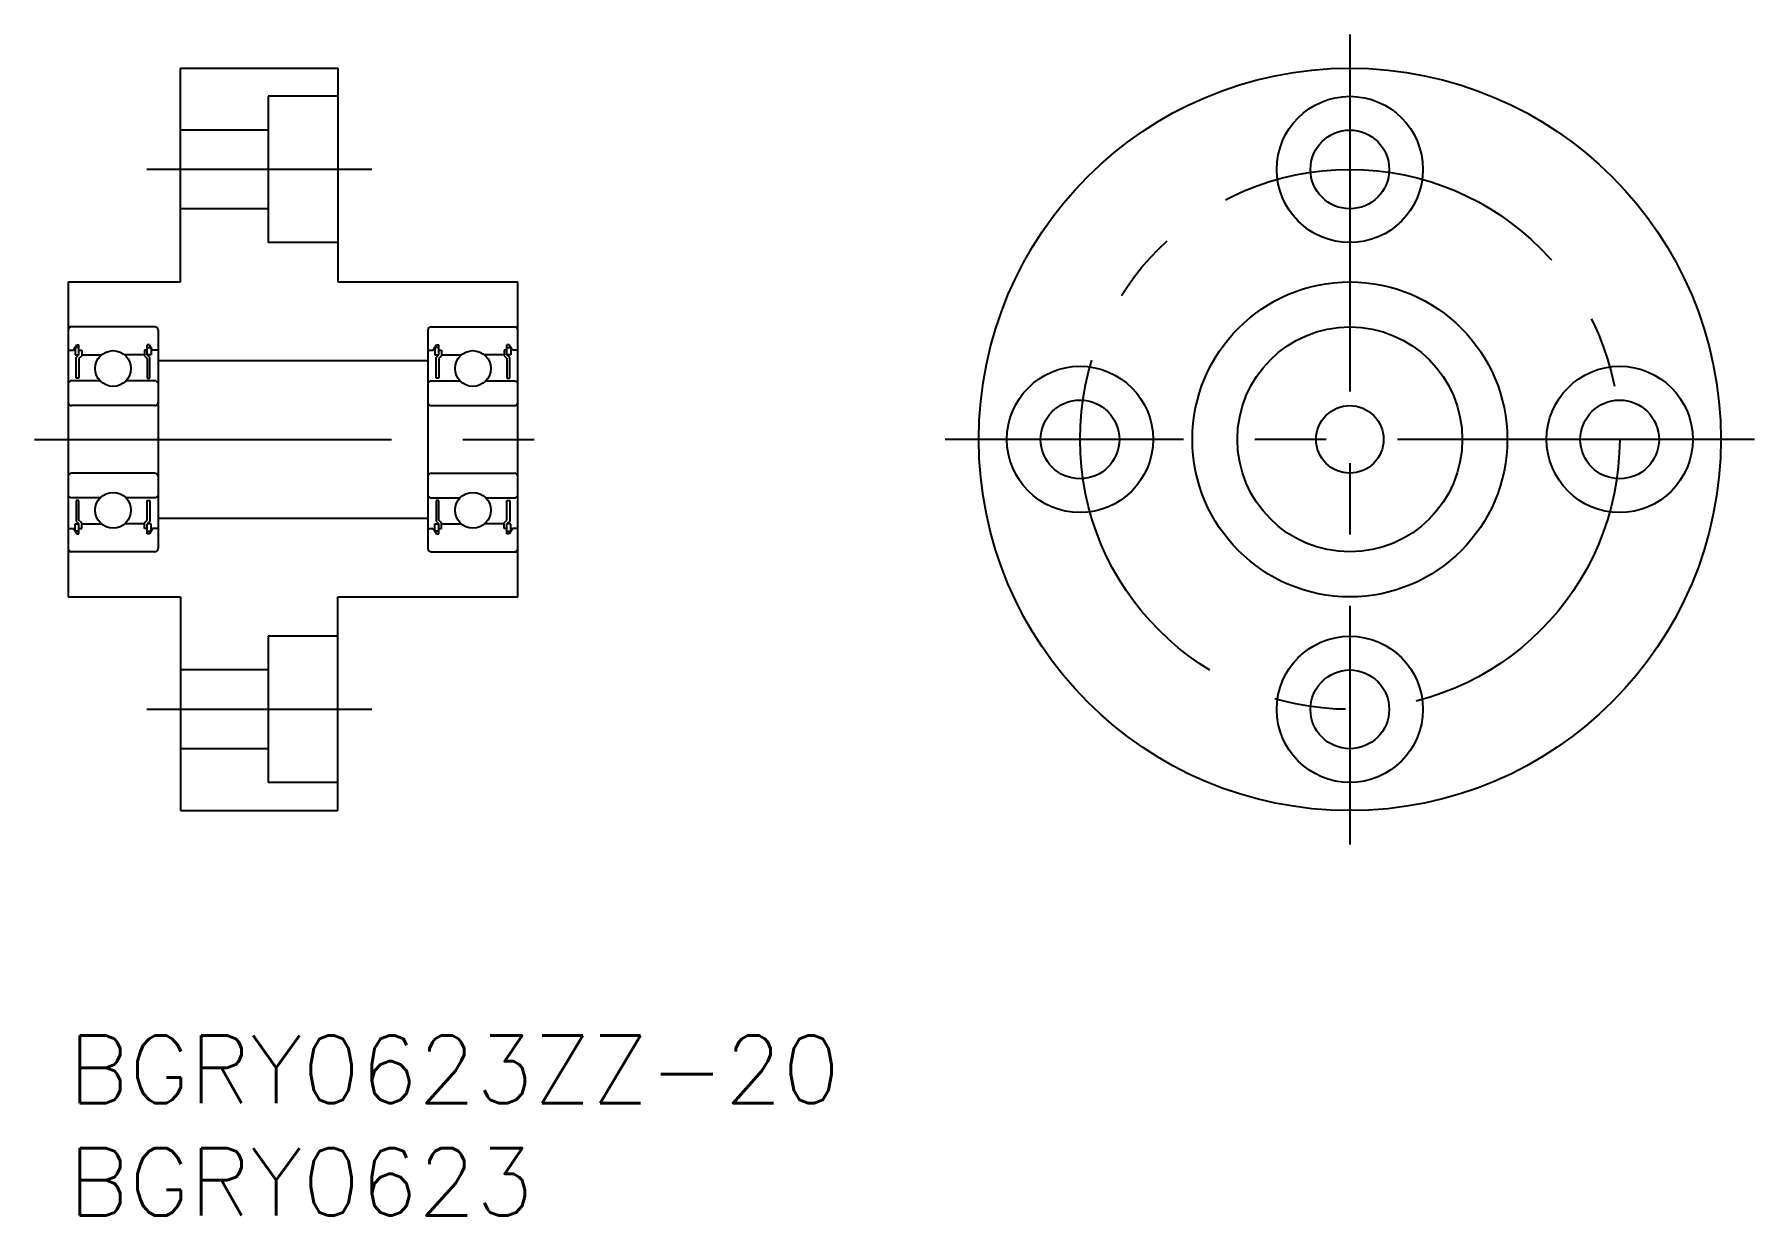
# Model space of a CAD drawing. Extents: x -1.5 to 75, y -8 to 44.5.
import ezdxf

# ---------------------------------------------------------------- set-up
doc = ezdxf.new("R2010")
doc.units = 0
doc.header["$LTSCALE"] = 0.5
doc.linetypes.add('CENTER', pattern=[50.8, 31.75, -6.35, 6.35, -6.35])
for name, color, linetype in [('MSM_CENTER', 1, 'CENTER'), ('MSM_CONTINUOUS', 7, 'CONTINUOUS'), ('MSM_PART_NUMBER', 7, 'CONTINUOUS')]:
    doc.layers.add(name, color=color, linetype=linetype)
doc.styles.get("Standard").update_dxf_attribs({"font": 'txt.shx', "height": 3, "bigfont": 'bigfont.shx'})

# ---------------------------------------------------------------- blocks, each defined once
blk = doc.blocks.new('*U2')
at = {"layer": 'MSM_PART_NUMBER'}
blk.add_text('BGRY0623ZZ-20', height=3, dxfattribs=at).set_placement((0, -3))
blk = doc.blocks.new('*U3')
at = {"layer": 'MSM_PART_NUMBER'}
blk.add_text('BGRY0623', height=3, dxfattribs=at).set_placement((0, -8))

msp = doc.modelspace()

# ---------------------------------------------------------------- linework, layer by layer
at = {"layer": 'MSM_CENTER'}
for p, q in [((57, 44.5), (57, 8.5)), ((13.5, 38.5), (3.5, 38.5)), ((-1.5, 26.5), (21.5, 26.5)), ((75, 26.5), (39, 26.5)), ((13.5, 14.5), (3.5, 14.5))]:
    msp.add_line(p, q, dxfattribs=at)
msp.add_circle((57, 26.5), 12, dxfattribs=at)
at = {"layer": 'MSM_CONTINUOUS'}
for p, q in [((5, 33.5), (5, 43)), ((5, 43), (12, 43)), ((12, 43), (12, 33.5)), ((12, 41.75), (8.9, 41.75)), ((8.9, 41.75), (8.9, 35.25)), ((8.9, 40.25), (5, 40.25)), ((8.9, 36.75), (5, 36.75)), ((12, 35.25), (8.9, 35.25)), ((0, 33.5), (5, 33.5)), ((0, 33.5), (0, 19.5)), ((12, 33.5), (20, 33.5)), ((20, 19.5), (20, 33.5)), ((3.85, 31.5), (0, 31.5)), ((16.15, 31.5), (20, 31.5)), ((0.241, 30.46), (0.381, 30.701)), ((0.381, 30.701), (0.483, 30.701)), ((0.483, 30.26), (0.483, 30.701)), ((3.518, 30.26), (3.518, 30.701)), ((3.619, 30.701), (3.518, 30.701)), ((3.759, 30.46), (3.619, 30.701)), ((4, 31.35), (4, 21.65)), ((16, 31.35), (16, 21.65)), ((16.241, 30.46), (16.381, 30.701)), ((16.381, 30.701), (16.482, 30.701)), ((16.482, 30.26), (16.482, 30.701)), ((19.517, 30.26), (19.517, 30.701)), ((19.619, 30.701), (19.517, 30.701)), ((19.759, 30.46), (19.619, 30.701)), ((0, 30.49), (0.03, 30.46)), ((0.03, 30.46), (0.241, 30.46)), ((0.483, 30.581), (0.311, 30.581)), ((0.311, 30.581), (0.311, 30.26)), ((0.311, 30.26), (0.483, 30.26)), ((0.362, 30.139), (0.483, 30.26)), ((0.362, 29.216), (0.362, 30.139)), ((0.483, 30.46), (0.603, 30.46)), ((0.603, 30.21), (0.483, 30.089)), ((0.483, 30.089), (0.483, 29.216)), ((0.603, 30.46), (0.603, 30.21)), ((0.603, 30.29), (0.633, 30.26)), ((0.633, 30.26), (1.492, 30.26)), ((3.367, 30.26), (2.508, 30.26)), ((3.397, 30.29), (3.367, 30.26)), ((3.397, 30.46), (3.397, 30.21)), ((3.518, 30.46), (3.397, 30.46)), ((3.397, 30.21), (3.518, 30.089)), ((3.518, 30.581), (3.689, 30.581)), ((3.638, 30.139), (3.518, 30.26)), ((3.689, 30.26), (3.518, 30.26)), ((3.518, 30.089), (3.518, 29.216)), ((3.638, 29.216), (3.638, 30.139)), ((3.689, 30.581), (3.689, 30.26)), ((3.97, 30.46), (3.759, 30.46)), ((4, 30.49), (3.97, 30.46)), ((4, 30), (16, 30)), ((16, 30.49), (16.03, 30.46)), ((16.03, 30.46), (16.241, 30.46)), ((16.482, 30.581), (16.311, 30.581)), ((16.311, 30.581), (16.311, 30.26)), ((16.311, 30.26), (16.482, 30.26)), ((16.362, 30.139), (16.482, 30.26)), ((16.362, 29.216), (16.362, 30.139)), ((16.482, 30.46), (16.603, 30.46)), ((16.603, 30.21), (16.482, 30.089)), ((16.482, 30.089), (16.482, 29.216)), ((16.603, 30.46), (16.603, 30.21)), ((16.603, 30.29), (16.633, 30.26)), ((16.633, 30.26), (17.492, 30.26)), ((19.367, 30.26), (18.508, 30.26)), ((19.397, 30.29), (19.367, 30.26)), ((19.517, 30.46), (19.397, 30.46)), ((19.397, 30.46), (19.397, 30.21)), ((19.397, 30.21), (19.517, 30.089)), ((19.517, 30.581), (19.689, 30.581)), ((19.689, 30.26), (19.517, 30.26)), ((19.638, 30.139), (19.517, 30.26)), ((19.517, 30.089), (19.517, 29.216)), ((19.638, 29.216), (19.638, 30.139)), ((19.689, 30.581), (19.689, 30.26)), ((19.97, 30.46), (19.759, 30.46)), ((20, 30.49), (19.97, 30.46)), ((0.1, 29.1), (0, 29)), ((1.428, 29.1), (0.1, 29.1)), ((0.483, 29.216), (0.362, 29.216)), ((3.9, 29.1), (2.572, 29.1)), ((3.518, 29.216), (3.638, 29.216)), ((4, 29), (3.9, 29.1)), ((16, 29), (16.1, 29.1)), ((16.1, 29.1), (17.428, 29.1)), ((16.482, 29.216), (16.362, 29.216)), ((18.572, 29.1), (19.9, 29.1)), ((19.517, 29.216), (19.638, 29.216)), ((19.9, 29.1), (20, 29)), ((3.85, 28), (0.15, 28)), ((16.15, 28), (19.85, 28)), ((3.85, 25), (0.15, 25)), ((16.15, 25), (19.85, 25)), ((0.1, 23.9), (0, 24)), ((1.428, 23.9), (0.1, 23.9)), ((0.483, 23.784), (0.362, 23.784)), ((0.362, 23.784), (0.362, 22.861)), ((0.483, 22.911), (0.483, 23.784)), ((3.9, 23.9), (2.572, 23.9)), ((3.518, 22.911), (3.518, 23.784)), ((3.518, 23.784), (3.638, 23.784)), ((3.638, 23.784), (3.638, 22.861)), ((4, 24), (3.9, 23.9)), ((16, 24), (16.1, 23.9)), ((16.1, 23.9), (17.428, 23.9)), ((16.482, 23.784), (16.362, 23.784)), ((16.362, 23.784), (16.362, 22.861)), ((16.482, 22.911), (16.482, 23.784)), ((18.572, 23.9), (19.9, 23.9)), ((19.517, 23.784), (19.638, 23.784)), ((19.517, 22.911), (19.517, 23.784)), ((19.638, 23.784), (19.638, 22.861)), ((19.9, 23.9), (20, 24)), ((4, 23), (16, 23)), ((0, 22.51), (0.03, 22.54)), ((0.03, 22.54), (0.241, 22.54)), ((0.241, 22.54), (0.381, 22.299)), ((0.311, 22.419), (0.311, 22.74)), ((0.311, 22.74), (0.483, 22.74)), ((0.483, 22.419), (0.311, 22.419)), ((0.362, 22.861), (0.483, 22.74)), ((0.381, 22.299), (0.483, 22.299)), ((0.603, 22.79), (0.483, 22.911)), ((0.483, 22.299), (0.483, 22.74)), ((0.483, 22.54), (0.603, 22.54)), ((0.603, 22.54), (0.603, 22.79)), ((0.603, 22.71), (0.633, 22.74)), ((0.633, 22.74), (1.492, 22.74)), ((3.367, 22.74), (2.508, 22.74)), ((3.397, 22.71), (3.367, 22.74)), ((3.397, 22.79), (3.518, 22.911)), ((3.397, 22.54), (3.397, 22.79)), ((3.518, 22.54), (3.397, 22.54)), ((3.638, 22.861), (3.518, 22.74)), ((3.518, 22.299), (3.518, 22.74)), ((3.689, 22.74), (3.518, 22.74)), ((3.518, 22.419), (3.689, 22.419)), ((3.619, 22.299), (3.518, 22.299)), ((3.759, 22.54), (3.619, 22.299)), ((3.689, 22.419), (3.689, 22.74)), ((3.97, 22.54), (3.759, 22.54)), ((4, 22.51), (3.97, 22.54)), ((16, 22.51), (16.03, 22.54)), ((16.03, 22.54), (16.241, 22.54)), ((16.241, 22.54), (16.381, 22.299)), ((16.311, 22.419), (16.311, 22.74)), ((16.311, 22.74), (16.482, 22.74)), ((16.482, 22.419), (16.311, 22.419)), ((16.362, 22.861), (16.482, 22.74)), ((16.381, 22.299), (16.482, 22.299)), ((16.603, 22.79), (16.482, 22.911)), ((16.482, 22.299), (16.482, 22.74)), ((16.482, 22.54), (16.603, 22.54)), ((16.603, 22.54), (16.603, 22.79)), ((16.603, 22.71), (16.633, 22.74)), ((16.633, 22.74), (17.492, 22.74)), ((19.367, 22.74), (18.508, 22.74)), ((19.397, 22.71), (19.367, 22.74)), ((19.397, 22.79), (19.517, 22.911)), ((19.397, 22.54), (19.397, 22.79)), ((19.517, 22.54), (19.397, 22.54)), ((19.638, 22.861), (19.517, 22.74)), ((19.517, 22.299), (19.517, 22.74)), ((19.689, 22.74), (19.517, 22.74)), ((19.517, 22.419), (19.689, 22.419)), ((19.619, 22.299), (19.517, 22.299)), ((19.759, 22.54), (19.619, 22.299)), ((19.689, 22.419), (19.689, 22.74)), ((19.97, 22.54), (19.759, 22.54)), ((20, 22.51), (19.97, 22.54)), ((3.85, 21.5), (0, 21.5)), ((16.15, 21.5), (20, 21.5)), ((0, 19.5), (5, 19.5)), ((5, 19.5), (5, 10)), ((12, 19.5), (20, 19.5)), ((12, 10), (12, 19.5)), ((8.9, 17.75), (8.9, 11.25)), ((12, 17.75), (8.9, 17.75)), ((8.9, 16.25), (5, 16.25)), ((8.9, 12.75), (5, 12.75)), ((12, 11.25), (8.9, 11.25)), ((5, 10), (12, 10))]:
    msp.add_line(p, q, dxfattribs=at)
for centre, radius in [((57, 26.5), 16.5), ((57, 38.5), 3.25), ((57, 38.5), 1.75), ((57, 26.5), 7), ((57, 26.5), 5), ((2, 29.65), 0.794), ((18, 29.65), 0.794), ((45, 26.5), 3.25), ((69, 26.5), 3.25), ((45, 26.5), 1.75), ((57, 26.5), 1.5), ((69, 26.5), 1.75), ((2, 23.35), 0.794), ((18, 23.35), 0.794), ((57, 14.5), 3.25), ((57, 14.5), 1.75)]:
    msp.add_circle(centre, radius, dxfattribs=at)
for centre, start, end in [((0.15, 31.35), 90, 179.99998), ((3.85, 31.35), 359.99999, 90), ((16.15, 31.35), 90, 180.00001), ((19.85, 31.35), 0.00002, 90), ((0.15, 28.15), 179.99998, 270), ((3.85, 28.15), 270, 359.99999), ((16.15, 28.15), 180.00001, 270), ((19.85, 28.15), 270, 0.00002), ((0.15, 24.85), 90, 179.99999), ((3.85, 24.85), 360, 90), ((16.15, 24.85), 90, 180), ((19.85, 24.85), 0.00001, 90), ((0.15, 21.65), 179.99999, 270), ((3.85, 21.65), 270, 360), ((16.15, 21.65), 180, 270), ((19.85, 21.65), 270, 0.00001)]:
    msp.add_arc(centre, 0.15, start, end, dxfattribs=at)

# ---------------------------------------------------------------- block references
for name in ['*U2', '*U3']:
    msp.add_blockref(name, (0, 0), dxfattribs=at)

doc.saveas('drawing.dxf')
